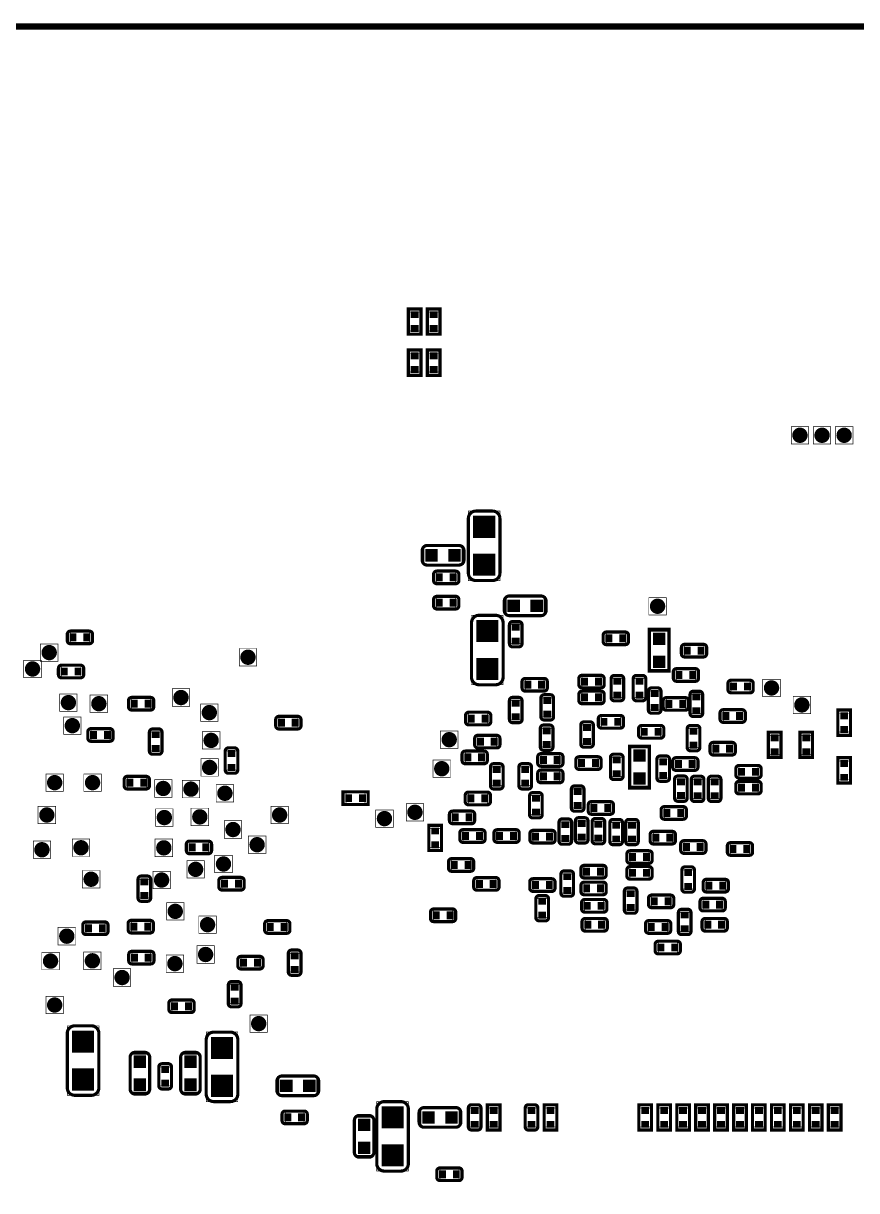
# Model space of a CAD drawing. Extents: x 57 to 160, y 60 to 134.
# Drawn here: x 81.93 to 115.44, y 87.48 to 134.42 of the extents above; entities that cross this region are included whole.
import ezdxf

# ---------------------------------------------------------------- set-up
doc = ezdxf.new("R2010")
doc.units = 0
for name, color, linetype in [('BOARD_OUTLINE_00', 255, 'CONTINUOUS'), ('DRIL_PLTE_THRU_01', 3, 'CONTINUOUS'), ('DRIL_PLTE_THRU_02', 253, 'CONTINUOUS'), ('DRIL_PLTE_THRU_03', 4, 'CONTINUOUS'), ('DRIL_PLTE_THRU_04', 253, 'CONTINUOUS'), ('DRIL_PLTE_THRU_05', 210, 'CONTINUOUS'), ('DRIL_PLTE_THRU_06', 253, 'CONTINUOUS'), ('DRIL_PLTE_THRU_07', 57, 'CONTINUOUS'), ('DRIL_PLTE_THRU_08', 231, 'CONTINUOUS'), ('DRIL_PLTE_THRU_09', 253, 'CONTINUOUS'), ('DRIL_PLTE_THRU_10', 112, 'CONTINUOUS'), ('DRIL_PLTE_THRU_11', 216, 'CONTINUOUS'), ('DRIL_PLTE_THRU_12', 5, 'CONTINUOUS'), ('PADS_BOT', 5, 'CONTINUOUS'), ('PADS_INNER', 3, 'CONTINUOUS'), ('PADS_TOP', 3, 'CONTINUOUS'), ('PART_BOT_2DLINE_01', 56, 'CONTINUOUS'), ('PART_BOT_2DLINE_116', 56, 'CONTINUOUS'), ('PART_BOT_2DLINE_117', 56, 'CONTINUOUS'), ('PART_BOT_2DLINE_118', 56, 'CONTINUOUS'), ('PART_BOT_2DLINE_119', 56, 'CONTINUOUS')]:
    doc.layers.add(name, color=color, linetype=linetype)

# ---------------------------------------------------------------- blocks, each defined once
blk = doc.blocks.new('BOARD_62')
at = {"layer": 'BOARD_OUTLINE_00', "const_width": 0.254}
blk.add_lwpolyline([(-3, 71.247506, -0.396432827), (0, 74.247506), (94.190152, 74.247506, -0.365948033), (97.190152, 71.247506), (97.190152, 3, -0.372393427), (94.190152, 0), (0, 0, -0.406057892), (-3, 3)], format="xyb", close=True, dxfattribs=at)
blk = doc.blocks.new('SMOOTH_0$127')
at = {"const_width": 0.0635}
blk.add_lwpolyline([(-0.03175, 0, 1), (0.03175, 0, 1)], format="xyb", close=True, dxfattribs=at)
blk = doc.blocks.new('SMOOTH_0$0254')
at = {"const_width": 0.0127}
blk.add_lwpolyline([(-0.00635, 0, 1), (0.00635, 0, 1)], format="xyb", close=True, dxfattribs=at)
blk = doc.blocks.new('PART_BODY_BOT_2')
at = {"layer": 'PART_BOT_2DLINE_01', "const_width": 0.127}
blk.add_lwpolyline([(-0.508, -0.127, 0.414214), (-0.381, -0.254), (0.381, -0.254, 0.414214), (0.508, -0.127), (0.508, 0.127, 0.414214), (0.381, 0.254), (-0.381, 0.254, 0.414214), (-0.508, 0.127)], format="xyb", close=True, dxfattribs=at)
at = {"layer": 'PART_BOT_2DLINE_116', "const_width": 0.0254}
blk.add_lwpolyline([(-0.381, 0.254), (-0.381, -0.254), (0.381, -0.254), (0.381, 0.254)], close=True, dxfattribs=at)
at = {"layer": 'PART_BOT_2DLINE_117', "const_width": 0.0254}
blk.add_lwpolyline([(-0.381, 0.254), (-0.381, -0.254), (0.381, -0.254), (0.381, 0.254)], close=True, dxfattribs=at)
at = {"layer": 'PART_BOT_2DLINE_01'}
for p in [(-0.508, -0.127), (-0.381, -0.254)]:
    blk.add_blockref('SMOOTH_0$127', p, dxfattribs=at)
at = {"layer": 'PART_BOT_2DLINE_116'}
for p in [(-0.381, 0.254), (0.381, 0.254), (-0.381, -0.254), (0.381, -0.254)]:
    blk.add_blockref('SMOOTH_0$0254', p, dxfattribs=at)
at = {"layer": 'PART_BOT_2DLINE_117'}
for p in [(-0.381, 0.254), (0.381, 0.254), (-0.381, -0.254), (0.381, -0.254)]:
    blk.add_blockref('SMOOTH_0$0254', p, dxfattribs=at)
blk = doc.blocks.new('DRIL_HOLE_0')
blk.add_lwpolyline([(0, 0, 1), (0, 0, 1)], format="xyb", close=True)
blk = doc.blocks.new('PAD_0')
blk.add_lwpolyline([(0, 0, 1), (0, 0, 1)], format="xyb", close=True)
blk = doc.blocks.new('PAD_1')
at = {"const_width": 0.2794}
blk.add_lwpolyline([(-0.15875, 0), (0.15875, 0)], dxfattribs=at)
blk = doc.blocks.new('STK_BOT_90')
at = {"layer": 'DRIL_PLTE_THRU_01'}
blk.add_blockref('DRIL_HOLE_0', (0, 0), dxfattribs=at)
at = {"layer": 'DRIL_PLTE_THRU_02'}
blk.add_blockref('DRIL_HOLE_0', (0, 0), dxfattribs=at)
at = {"layer": 'DRIL_PLTE_THRU_03'}
blk.add_blockref('DRIL_HOLE_0', (0, 0), dxfattribs=at)
at = {"layer": 'DRIL_PLTE_THRU_04'}
blk.add_blockref('DRIL_HOLE_0', (0, 0), dxfattribs=at)
at = {"layer": 'DRIL_PLTE_THRU_05'}
blk.add_blockref('DRIL_HOLE_0', (0, 0), dxfattribs=at)
at = {"layer": 'DRIL_PLTE_THRU_06'}
blk.add_blockref('DRIL_HOLE_0', (0, 0), dxfattribs=at)
at = {"layer": 'DRIL_PLTE_THRU_07'}
blk.add_blockref('DRIL_HOLE_0', (0, 0), dxfattribs=at)
at = {"layer": 'DRIL_PLTE_THRU_08'}
blk.add_blockref('DRIL_HOLE_0', (0, 0), dxfattribs=at)
at = {"layer": 'DRIL_PLTE_THRU_09'}
blk.add_blockref('DRIL_HOLE_0', (0, 0), dxfattribs=at)
at = {"layer": 'DRIL_PLTE_THRU_10'}
blk.add_blockref('DRIL_HOLE_0', (0, 0), dxfattribs=at)
at = {"layer": 'DRIL_PLTE_THRU_11'}
blk.add_blockref('DRIL_HOLE_0', (0, 0), dxfattribs=at)
at = {"layer": 'DRIL_PLTE_THRU_12'}
blk.add_blockref('DRIL_HOLE_0', (0, 0), dxfattribs=at)
at = {"layer": 'PADS_BOT', "rotation": 90}
blk.add_blockref('PAD_1', (0, 0), dxfattribs=at)
at = {"layer": 'PADS_INNER'}
blk.add_blockref('PAD_0', (0, 0), dxfattribs=at)
at = {"layer": 'PADS_TOP'}
blk.add_blockref('PAD_0', (0, 0), dxfattribs=at)
blk = doc.blocks.new('SYM_BOT_5')
for name, p in [('PART_BODY_BOT_2', (0, 0)), ('STK_BOT_90', (-0.279, 0)), ('STK_BOT_90', (0.279, 0))]:
    blk.add_blockref(name, p)
blk = doc.blocks.new('PART_BOT_15')
blk.add_blockref('SYM_BOT_5', (0, 0))
blk = doc.blocks.new('PART_BOT_16')
blk.add_blockref('SYM_BOT_5', (0, 0))
blk = doc.blocks.new('PART_BOT_17')
blk.add_blockref('SYM_BOT_5', (0, 0))
blk = doc.blocks.new('PART_BOT_18')
blk.add_blockref('SYM_BOT_5', (0, 0))
blk = doc.blocks.new('PART_BOT_19')
blk.add_blockref('SYM_BOT_5', (0, 0))
blk = doc.blocks.new('PART_BOT_20')
blk.add_blockref('SYM_BOT_5', (0, 0))
blk = doc.blocks.new('PART_BOT_21')
blk.add_blockref('SYM_BOT_5', (0, 0))
blk = doc.blocks.new('PART_BOT_22')
blk.add_blockref('SYM_BOT_5', (0, 0))
blk = doc.blocks.new('PART_BODY_BOT_6')
at = {"layer": 'PART_BOT_2DLINE_01', "const_width": 0.127}
blk.add_lwpolyline([(1.397, 0.335, 0.414214), (1.097, 0.635), (-1.097, 0.635, 0.414214), (-1.397, 0.335), (-1.397, -0.335, 0.414214), (-1.097, -0.635), (1.097, -0.635, 0.414214), (1.397, -0.335)], format="xyb", close=True, dxfattribs=at)
at = {"layer": 'PART_BOT_2DLINE_118', "const_width": 0.0254}
blk.add_lwpolyline([(1.397, -0.635), (-1.397, -0.635), (-1.397, 0.635), (1.397, 0.635)], close=True, dxfattribs=at)
at = {"layer": 'PART_BOT_2DLINE_119', "const_width": 0.0254}
blk.add_lwpolyline([(1.397, -0.635), (-1.397, -0.635), (-1.397, 0.635), (1.397, 0.635)], close=True, dxfattribs=at)
at = {"layer": 'PART_BOT_2DLINE_01'}
for p in [(1.097, 0.635), (1.397, 0.335)]:
    blk.add_blockref('SMOOTH_0$127', p, dxfattribs=at)
at = {"layer": 'PART_BOT_2DLINE_118'}
for p in [(-1.397, 0.635), (1.397, 0.635), (-1.397, -0.635), (1.397, -0.635)]:
    blk.add_blockref('SMOOTH_0$0254', p, dxfattribs=at)
at = {"layer": 'PART_BOT_2DLINE_119'}
for p in [(-1.397, 0.635), (1.397, 0.635), (-1.397, -0.635), (1.397, -0.635)]:
    blk.add_blockref('SMOOTH_0$0254', p, dxfattribs=at)
blk = doc.blocks.new('PAD_2')
at = {"const_width": 0.889}
blk.add_lwpolyline([(-0.4445, 0), (0.4445, 0)], dxfattribs=at)
blk = doc.blocks.new('STK_BOT_94')
at = {"layer": 'DRIL_PLTE_THRU_01'}
blk.add_blockref('DRIL_HOLE_0', (0, 0), dxfattribs=at)
at = {"layer": 'DRIL_PLTE_THRU_02'}
blk.add_blockref('DRIL_HOLE_0', (0, 0), dxfattribs=at)
at = {"layer": 'DRIL_PLTE_THRU_03'}
blk.add_blockref('DRIL_HOLE_0', (0, 0), dxfattribs=at)
at = {"layer": 'DRIL_PLTE_THRU_04'}
blk.add_blockref('DRIL_HOLE_0', (0, 0), dxfattribs=at)
at = {"layer": 'DRIL_PLTE_THRU_05'}
blk.add_blockref('DRIL_HOLE_0', (0, 0), dxfattribs=at)
at = {"layer": 'DRIL_PLTE_THRU_06'}
blk.add_blockref('DRIL_HOLE_0', (0, 0), dxfattribs=at)
at = {"layer": 'DRIL_PLTE_THRU_07'}
blk.add_blockref('DRIL_HOLE_0', (0, 0), dxfattribs=at)
at = {"layer": 'DRIL_PLTE_THRU_08'}
blk.add_blockref('DRIL_HOLE_0', (0, 0), dxfattribs=at)
at = {"layer": 'DRIL_PLTE_THRU_09'}
blk.add_blockref('DRIL_HOLE_0', (0, 0), dxfattribs=at)
at = {"layer": 'DRIL_PLTE_THRU_10'}
blk.add_blockref('DRIL_HOLE_0', (0, 0), dxfattribs=at)
at = {"layer": 'DRIL_PLTE_THRU_11'}
blk.add_blockref('DRIL_HOLE_0', (0, 0), dxfattribs=at)
at = {"layer": 'DRIL_PLTE_THRU_12'}
blk.add_blockref('DRIL_HOLE_0', (0, 0), dxfattribs=at)
at = {"layer": 'PADS_BOT', "rotation": 90}
blk.add_blockref('PAD_2', (0, 0), dxfattribs=at)
at = {"layer": 'PADS_INNER'}
blk.add_blockref('PAD_0', (0, 0), dxfattribs=at)
at = {"layer": 'PADS_TOP'}
blk.add_blockref('PAD_0', (0, 0), dxfattribs=at)
blk = doc.blocks.new('SYM_BOT_9')
for name, p in [('PART_BODY_BOT_6', (0, 0)), ('STK_BOT_94', (-0.762, 0)), ('STK_BOT_94', (0.762, 0))]:
    blk.add_blockref(name, p)
blk = doc.blocks.new('PART_BOT_24')
blk.add_blockref('SYM_BOT_9', (0, 0))
blk = doc.blocks.new('PART_BODY_BOT_4')
at = {"layer": 'PART_BOT_2DLINE_01', "const_width": 0.127}
blk.add_lwpolyline([(-0.839, -0.195, 0.414214), (-0.639, -0.394), (0.639, -0.394, 0.414214), (0.839, -0.195), (0.839, 0.195, 0.414214), (0.639, 0.394), (-0.639, 0.394, 0.414214), (-0.839, 0.195)], format="xyb", close=True, dxfattribs=at)
at = {"layer": 'PART_BOT_2DLINE_116', "const_width": 0.0254}
blk.add_lwpolyline([(0.762, 0.381), (-0.762, 0.381), (-0.762, -0.381), (0.762, -0.381)], close=True, dxfattribs=at)
at = {"layer": 'PART_BOT_2DLINE_117', "const_width": 0.0254}
blk.add_lwpolyline([(0.762, 0.381), (-0.762, 0.381), (-0.762, -0.381), (0.762, -0.381)], close=True, dxfattribs=at)
at = {"layer": 'PART_BOT_2DLINE_01'}
for p in [(-0.839, -0.195), (-0.639, -0.394)]:
    blk.add_blockref('SMOOTH_0$127', p, dxfattribs=at)
at = {"layer": 'PART_BOT_2DLINE_116'}
for p in [(-0.762, 0.381), (0.762, 0.381), (-0.762, -0.381), (0.762, -0.381)]:
    blk.add_blockref('SMOOTH_0$0254', p, dxfattribs=at)
at = {"layer": 'PART_BOT_2DLINE_117'}
for p in [(-0.762, 0.381), (0.762, 0.381), (-0.762, -0.381), (0.762, -0.381)]:
    blk.add_blockref('SMOOTH_0$0254', p, dxfattribs=at)
blk = doc.blocks.new('PAD_3')
at = {"const_width": 0.5}
blk.add_lwpolyline([(-0.25, 0), (0.25, 0)], dxfattribs=at)
blk = doc.blocks.new('STK_BOT_92')
at = {"layer": 'DRIL_PLTE_THRU_01'}
blk.add_blockref('DRIL_HOLE_0', (0, 0), dxfattribs=at)
at = {"layer": 'DRIL_PLTE_THRU_02'}
blk.add_blockref('DRIL_HOLE_0', (0, 0), dxfattribs=at)
at = {"layer": 'DRIL_PLTE_THRU_03'}
blk.add_blockref('DRIL_HOLE_0', (0, 0), dxfattribs=at)
at = {"layer": 'DRIL_PLTE_THRU_04'}
blk.add_blockref('DRIL_HOLE_0', (0, 0), dxfattribs=at)
at = {"layer": 'DRIL_PLTE_THRU_05'}
blk.add_blockref('DRIL_HOLE_0', (0, 0), dxfattribs=at)
at = {"layer": 'DRIL_PLTE_THRU_06'}
blk.add_blockref('DRIL_HOLE_0', (0, 0), dxfattribs=at)
at = {"layer": 'DRIL_PLTE_THRU_07'}
blk.add_blockref('DRIL_HOLE_0', (0, 0), dxfattribs=at)
at = {"layer": 'DRIL_PLTE_THRU_08'}
blk.add_blockref('DRIL_HOLE_0', (0, 0), dxfattribs=at)
at = {"layer": 'DRIL_PLTE_THRU_09'}
blk.add_blockref('DRIL_HOLE_0', (0, 0), dxfattribs=at)
at = {"layer": 'DRIL_PLTE_THRU_10'}
blk.add_blockref('DRIL_HOLE_0', (0, 0), dxfattribs=at)
at = {"layer": 'DRIL_PLTE_THRU_11'}
blk.add_blockref('DRIL_HOLE_0', (0, 0), dxfattribs=at)
at = {"layer": 'DRIL_PLTE_THRU_12'}
blk.add_blockref('DRIL_HOLE_0', (0, 0), dxfattribs=at)
at = {"layer": 'PADS_BOT', "rotation": 90}
blk.add_blockref('PAD_3', (0, 0), dxfattribs=at)
at = {"layer": 'PADS_INNER'}
blk.add_blockref('PAD_0', (0, 0), dxfattribs=at)
at = {"layer": 'PADS_TOP'}
blk.add_blockref('PAD_0', (0, 0), dxfattribs=at)
blk = doc.blocks.new('SYM_BOT_7')
for name, p in [('STK_BOT_92', (-0.463, 0)), ('STK_BOT_92', (0.463, 0)), ('PART_BODY_BOT_4', (0, 0))]:
    blk.add_blockref(name, p)
blk = doc.blocks.new('PART_BOT_25')
blk.add_blockref('SYM_BOT_7', (0, 0))
blk = doc.blocks.new('PART_BOT_26')
blk.add_blockref('SYM_BOT_7', (0, 0))
blk = doc.blocks.new('PART_BOT_27')
blk.add_blockref('SYM_BOT_5', (0, 0))
blk = doc.blocks.new('PART_BOT_28')
blk.add_blockref('SYM_BOT_5', (0, 0))
blk = doc.blocks.new('PART_BOT_29')
blk.add_blockref('SYM_BOT_5', (0, 0))
blk = doc.blocks.new('PART_BOT_30')
blk.add_blockref('SYM_BOT_5', (0, 0))
blk = doc.blocks.new('PART_BOT_31')
blk.add_blockref('SYM_BOT_5', (0, 0))
blk = doc.blocks.new('PART_BOT_32')
blk.add_blockref('SYM_BOT_5', (0, 0))
blk = doc.blocks.new('PART_BOT_33')
blk.add_blockref('SYM_BOT_5', (0, 0))
blk = doc.blocks.new('PART_BOT_35')
blk.add_blockref('SYM_BOT_5', (0, 0))
blk = doc.blocks.new('PART_BOT_36')
blk.add_blockref('SYM_BOT_5', (0, 0))
blk = doc.blocks.new('PART_BOT_37')
blk.add_blockref('SYM_BOT_5', (0, 0))
blk = doc.blocks.new('PART_BOT_38')
blk.add_blockref('SYM_BOT_5', (0, 0))
blk = doc.blocks.new('PART_BOT_40')
blk.add_blockref('SYM_BOT_7', (0, 0))
blk = doc.blocks.new('PART_BOT_41')
blk.add_blockref('SYM_BOT_5', (0, 0))
blk = doc.blocks.new('PART_BOT_42')
blk.add_blockref('SYM_BOT_5', (0, 0))
blk = doc.blocks.new('PART_BOT_43')
blk.add_blockref('SYM_BOT_5', (0, 0))
blk = doc.blocks.new('PART_BOT_44')
blk.add_blockref('SYM_BOT_5', (0, 0))
blk = doc.blocks.new('PART_BOT_46')
blk.add_blockref('SYM_BOT_5', (0, 0))
blk = doc.blocks.new('PART_BOT_47')
blk.add_blockref('SYM_BOT_5', (0, 0))
blk = doc.blocks.new('PART_BOT_52')
blk.add_blockref('SYM_BOT_5', (0, 0))
blk = doc.blocks.new('PART_BOT_53')
blk.add_blockref('SYM_BOT_5', (0, 0))
blk = doc.blocks.new('PART_BOT_54')
blk.add_blockref('SYM_BOT_5', (0, 0))
blk = doc.blocks.new('PART_BOT_55')
blk.add_blockref('SYM_BOT_5', (0, 0))
blk = doc.blocks.new('PART_BOT_57')
blk.add_blockref('SYM_BOT_5', (0, 0))
blk = doc.blocks.new('PART_BOT_58')
blk.add_blockref('SYM_BOT_5', (0, 0))
blk = doc.blocks.new('PART_BOT_59')
blk.add_blockref('SYM_BOT_5', (0, 0))
blk = doc.blocks.new('PART_BOT_60')
blk.add_blockref('SYM_BOT_5', (0, 0))
blk = doc.blocks.new('PART_BOT_61')
blk.add_blockref('SYM_BOT_5', (0, 0))
blk = doc.blocks.new('PART_BOT_62')
blk.add_blockref('SYM_BOT_5', (0, 0))
blk = doc.blocks.new('PART_BOT_63')
blk.add_blockref('SYM_BOT_9', (0, 0))
blk = doc.blocks.new('PART_BOT_64')
blk.add_blockref('SYM_BOT_9', (0, 0))
blk = doc.blocks.new('PART_BOT_65')
blk.add_blockref('SYM_BOT_7', (0, 0))
blk = doc.blocks.new('PART_BOT_66')
blk.add_blockref('SYM_BOT_7', (0, 0))
blk = doc.blocks.new('PART_BOT_68')
blk.add_blockref('SYM_BOT_5', (0, 0))
blk = doc.blocks.new('PART_BOT_69')
blk.add_blockref('SYM_BOT_5', (0, 0))
blk = doc.blocks.new('PART_BOT_70')
blk.add_blockref('SYM_BOT_5', (0, 0))
blk = doc.blocks.new('PART_BOT_71')
blk.add_blockref('SYM_BOT_5', (0, 0))
blk = doc.blocks.new('PART_BOT_72')
blk.add_blockref('SYM_BOT_5', (0, 0))
blk = doc.blocks.new('PART_BOT_73')
blk.add_blockref('SYM_BOT_5', (0, 0))
blk = doc.blocks.new('PART_BOT_74')
blk.add_blockref('SYM_BOT_5', (0, 0))
blk = doc.blocks.new('PART_BOT_75')
blk.add_blockref('SYM_BOT_5', (0, 0))
blk = doc.blocks.new('PART_BOT_76')
blk.add_blockref('SYM_BOT_5', (0, 0))
blk = doc.blocks.new('PART_BOT_77')
blk.add_blockref('SYM_BOT_5', (0, 0))
blk = doc.blocks.new('PART_BOT_79')
blk.add_blockref('SYM_BOT_5', (0, 0))
blk = doc.blocks.new('PART_BOT_80')
blk.add_blockref('SYM_BOT_5', (0, 0))
blk = doc.blocks.new('PART_BOT_81')
blk.add_blockref('SYM_BOT_5', (0, 0))
blk = doc.blocks.new('PART_BOT_82')
blk.add_blockref('SYM_BOT_5', (0, 0))
blk = doc.blocks.new('PART_BOT_83')
blk.add_blockref('SYM_BOT_5', (0, 0))
blk = doc.blocks.new('PART_BOT_84')
blk.add_blockref('SYM_BOT_5', (0, 0))
blk = doc.blocks.new('PART_BOT_85')
blk.add_blockref('SYM_BOT_5', (0, 0))
blk = doc.blocks.new('PART_BOT_87')
blk.add_blockref('SYM_BOT_5', (0, 0))
blk = doc.blocks.new('PART_BOT_88')
blk.add_blockref('SYM_BOT_5', (0, 0))
blk = doc.blocks.new('PART_BOT_90')
blk.add_blockref('SYM_BOT_5', (0, 0))
blk = doc.blocks.new('PART_BOT_91')
blk.add_blockref('SYM_BOT_5', (0, 0))
blk = doc.blocks.new('PART_BOT_92')
blk.add_blockref('SYM_BOT_5', (0, 0))
blk = doc.blocks.new('PART_BOT_93')
blk.add_blockref('SYM_BOT_5', (0, 0))
blk = doc.blocks.new('PART_BOT_94')
blk.add_blockref('SYM_BOT_5', (0, 0))
blk = doc.blocks.new('PART_BOT_98')
blk.add_blockref('SYM_BOT_5', (0, 0))
blk = doc.blocks.new('PART_BOT_99')
blk.add_blockref('SYM_BOT_5', (0, 0))
blk = doc.blocks.new('PART_BOT_101')
blk.add_blockref('SYM_BOT_5', (0, 0))
blk = doc.blocks.new('PART_BOT_102')
blk.add_blockref('SYM_BOT_5', (0, 0))
blk = doc.blocks.new('PART_BOT_104')
blk.add_blockref('SYM_BOT_5', (0, 0))
blk = doc.blocks.new('PART_BOT_105')
blk.add_blockref('SYM_BOT_5', (0, 0))
blk = doc.blocks.new('PART_BOT_106')
blk.add_blockref('SYM_BOT_5', (0, 0))
blk = doc.blocks.new('PART_BOT_107')
blk.add_blockref('SYM_BOT_5', (0, 0))
blk = doc.blocks.new('PART_BOT_115')
blk.add_blockref('SYM_BOT_5', (0, 0))
blk = doc.blocks.new('PART_BOT_116')
blk.add_blockref('SYM_BOT_5', (0, 0))
blk = doc.blocks.new('PART_BOT_117')
blk.add_blockref('SYM_BOT_5', (0, 0))
blk = doc.blocks.new('PART_BOT_118')
blk.add_blockref('SYM_BOT_5', (0, 0))
blk = doc.blocks.new('PART_BOT_120')
blk.add_blockref('SYM_BOT_5', (0, 0))
blk = doc.blocks.new('PART_BOT_121')
blk.add_blockref('SYM_BOT_5', (0, 0))
blk = doc.blocks.new('PART_BOT_122')
blk.add_blockref('SYM_BOT_5', (0, 0))
blk = doc.blocks.new('PART_BOT_124')
blk.add_blockref('SYM_BOT_5', (0, 0))
blk = doc.blocks.new('PART_BOT_125')
blk.add_blockref('SYM_BOT_5', (0, 0))
blk = doc.blocks.new('PART_BOT_126')
blk.add_blockref('SYM_BOT_5', (0, 0))
blk = doc.blocks.new('PART_BOT_128')
blk.add_blockref('SYM_BOT_5', (0, 0))
blk = doc.blocks.new('PART_BOT_129')
blk.add_blockref('SYM_BOT_5', (0, 0))
blk = doc.blocks.new('PART_BOT_130')
blk.add_blockref('SYM_BOT_5', (0, 0))
blk = doc.blocks.new('PART_BOT_131')
blk.add_blockref('SYM_BOT_5', (0, 0))
blk = doc.blocks.new('PART_BOT_133')
blk.add_blockref('SYM_BOT_5', (0, 0))
blk = doc.blocks.new('PART_BOT_134')
blk.add_blockref('SYM_BOT_5', (0, 0))
blk = doc.blocks.new('PART_BOT_221')
blk.add_blockref('SYM_BOT_9', (0, 0))
blk = doc.blocks.new('PART_BOT_222')
blk.add_blockref('SYM_BOT_5', (0, 0))
blk = doc.blocks.new('PART_BOT_224')
blk.add_blockref('SYM_BOT_5', (0, 0))
blk = doc.blocks.new('PART_BOT_225')
blk.add_blockref('SYM_BOT_5', (0, 0))
blk = doc.blocks.new('PART_BOT_226')
blk.add_blockref('SYM_BOT_5', (0, 0))
blk = doc.blocks.new('PART_BOT_227')
blk.add_blockref('SYM_BOT_5', (0, 0))
blk = doc.blocks.new('PART_BOT_229')
blk.add_blockref('SYM_BOT_5', (0, 0))
blk = doc.blocks.new('PART_BOT_230')
blk.add_blockref('SYM_BOT_5', (0, 0))
blk = doc.blocks.new('PART_BOT_231')
blk.add_blockref('SYM_BOT_5', (0, 0))
blk = doc.blocks.new('PART_BOT_232')
blk.add_blockref('SYM_BOT_5', (0, 0))
blk = doc.blocks.new('PART_BOT_233')
blk.add_blockref('SYM_BOT_7', (0, 0))
blk = doc.blocks.new('PART_BOT_238')
blk.add_blockref('SYM_BOT_5', (0, 0))
blk = doc.blocks.new('PART_BOT_239')
blk.add_blockref('SYM_BOT_5', (0, 0))
blk = doc.blocks.new('PART_BOT_240')
blk.add_blockref('SYM_BOT_5', (0, 0))
blk = doc.blocks.new('PART_BOT_241')
blk.add_blockref('SYM_BOT_5', (0, 0))
blk = doc.blocks.new('PART_BOT_243')
blk.add_blockref('SYM_BOT_9', (0, 0))
blk = doc.blocks.new('PART_BOT_244')
blk.add_blockref('SYM_BOT_5', (0, 0))
blk = doc.blocks.new('PART_BOT_246')
blk.add_blockref('SYM_BOT_5', (0, 0))
blk = doc.blocks.new('PART_BOT_247')
blk.add_blockref('SYM_BOT_5', (0, 0))
blk = doc.blocks.new('PART_BOT_250')
blk.add_blockref('SYM_BOT_5', (0, 0))
blk = doc.blocks.new('PART_BOT_252')
blk.add_blockref('SYM_BOT_5', (0, 0))
blk = doc.blocks.new('PART_BOT_254')
blk.add_blockref('SYM_BOT_5', (0, 0))
blk = doc.blocks.new('PART_BOT_255')
blk.add_blockref('SYM_BOT_7', (0, 0))
blk = doc.blocks.new('PART_BODY_BOT_14')
at = {"layer": 'PART_BOT_2DLINE_01', "const_width": 0.127}
blk.add_lwpolyline([(-0.838962, -0.394462), (-0.838962, 0.394462), (0.838962, 0.394462), (0.838962, -0.394462)], close=True, dxfattribs=at)
at = {"layer": 'PART_BOT_2DLINE_116', "const_width": 0.0254}
blk.add_lwpolyline([(-0.762, -0.381), (0.762, -0.381), (0.762, 0.381), (-0.762, 0.381)], close=True, dxfattribs=at)
at = {"layer": 'PART_BOT_2DLINE_117', "const_width": 0.0254}
blk.add_lwpolyline([(-0.762, -0.381), (0.762, -0.381), (0.762, 0.381), (-0.762, 0.381)], close=True, dxfattribs=at)
at = {"layer": 'PART_BOT_2DLINE_01'}
for p in [(-0.838962, 0.394462), (0.838962, 0.394462), (-0.838962, -0.394462), (0.838962, -0.394462)]:
    blk.add_blockref('SMOOTH_0$127', p, dxfattribs=at)
at = {"layer": 'PART_BOT_2DLINE_116'}
for p in [(-0.762, 0.381), (0.762, 0.381), (-0.762, -0.381), (0.762, -0.381)]:
    blk.add_blockref('SMOOTH_0$0254', p, dxfattribs=at)
at = {"layer": 'PART_BOT_2DLINE_117'}
for p in [(-0.762, 0.381), (0.762, 0.381), (-0.762, -0.381), (0.762, -0.381)]:
    blk.add_blockref('SMOOTH_0$0254', p, dxfattribs=at)
blk = doc.blocks.new('PAD_6')
at = {"const_width": 0.5}
blk.add_lwpolyline([(-0.25, 0), (0.25, 0)], dxfattribs=at)
blk = doc.blocks.new('STK_BOT_106')
at = {"layer": 'DRIL_PLTE_THRU_01'}
blk.add_blockref('DRIL_HOLE_0', (0, 0), dxfattribs=at)
at = {"layer": 'DRIL_PLTE_THRU_02'}
blk.add_blockref('DRIL_HOLE_0', (0, 0), dxfattribs=at)
at = {"layer": 'DRIL_PLTE_THRU_03'}
blk.add_blockref('DRIL_HOLE_0', (0, 0), dxfattribs=at)
at = {"layer": 'DRIL_PLTE_THRU_04'}
blk.add_blockref('DRIL_HOLE_0', (0, 0), dxfattribs=at)
at = {"layer": 'DRIL_PLTE_THRU_05'}
blk.add_blockref('DRIL_HOLE_0', (0, 0), dxfattribs=at)
at = {"layer": 'DRIL_PLTE_THRU_06'}
blk.add_blockref('DRIL_HOLE_0', (0, 0), dxfattribs=at)
at = {"layer": 'DRIL_PLTE_THRU_07'}
blk.add_blockref('DRIL_HOLE_0', (0, 0), dxfattribs=at)
at = {"layer": 'DRIL_PLTE_THRU_08'}
blk.add_blockref('DRIL_HOLE_0', (0, 0), dxfattribs=at)
at = {"layer": 'DRIL_PLTE_THRU_09'}
blk.add_blockref('DRIL_HOLE_0', (0, 0), dxfattribs=at)
at = {"layer": 'DRIL_PLTE_THRU_10'}
blk.add_blockref('DRIL_HOLE_0', (0, 0), dxfattribs=at)
at = {"layer": 'DRIL_PLTE_THRU_11'}
blk.add_blockref('DRIL_HOLE_0', (0, 0), dxfattribs=at)
at = {"layer": 'DRIL_PLTE_THRU_12'}
blk.add_blockref('DRIL_HOLE_0', (0, 0), dxfattribs=at)
at = {"layer": 'PADS_BOT'}
blk.add_blockref('PAD_6', (0, 0), dxfattribs=at)
at = {"layer": 'PADS_INNER'}
blk.add_blockref('PAD_0', (0, 0), dxfattribs=at)
at = {"layer": 'PADS_TOP'}
blk.add_blockref('PAD_0', (0, 0), dxfattribs=at)
blk = doc.blocks.new('SYM_BOT_17')
for name, p in [('STK_BOT_106', (-0.463, 0)), ('PART_BODY_BOT_14', (0, 0)), ('STK_BOT_106', (0.463, 0))]:
    blk.add_blockref(name, p)
blk = doc.blocks.new('PART_BOT_318')
blk.add_blockref('SYM_BOT_17', (0, 0))
blk = doc.blocks.new('PART_BOT_319')
blk.add_blockref('SYM_BOT_17', (0, 0))
blk = doc.blocks.new('PART_BODY_BOT_36')
at = {"layer": 'PART_BOT_2DLINE_01', "const_width": 0.127}
blk.add_lwpolyline([(-0.508, 0.254), (0.508, 0.254), (0.508, -0.254), (-0.508, -0.254)], close=True, dxfattribs=at)
at = {"layer": 'PART_BOT_2DLINE_118', "const_width": 0.0254}
blk.add_lwpolyline([(-0.381, 0.254), (0.381, 0.254), (0.381, -0.254), (-0.381, -0.254)], close=True, dxfattribs=at)
at = {"layer": 'PART_BOT_2DLINE_119', "const_width": 0.0254}
blk.add_lwpolyline([(-0.381, 0.254), (0.381, 0.254), (0.381, -0.254), (-0.381, -0.254)], close=True, dxfattribs=at)
at = {"layer": 'PART_BOT_2DLINE_01'}
for p in [(-0.508, 0.254), (0.508, 0.254), (-0.508, -0.254), (0.508, -0.254)]:
    blk.add_blockref('SMOOTH_0$127', p, dxfattribs=at)
at = {"layer": 'PART_BOT_2DLINE_118'}
for p in [(-0.381, 0.254), (0.381, 0.254), (-0.381, -0.254), (0.381, -0.254)]:
    blk.add_blockref('SMOOTH_0$0254', p, dxfattribs=at)
at = {"layer": 'PART_BOT_2DLINE_119'}
for p in [(-0.381, 0.254), (0.381, 0.254), (-0.381, -0.254), (0.381, -0.254)]:
    blk.add_blockref('SMOOTH_0$0254', p, dxfattribs=at)
blk = doc.blocks.new('SYM_BOT_39')
for name, p in [('PART_BODY_BOT_36', (0, 0)), ('STK_BOT_90', (-0.2794, 0)), ('STK_BOT_90', (0.2794, 0))]:
    blk.add_blockref(name, p)
blk = doc.blocks.new('PART_BOT_364')
blk.add_blockref('SYM_BOT_39', (0, 0))
blk = doc.blocks.new('PART_BOT_374')
blk.add_blockref('SYM_BOT_39', (0, 0))
blk = doc.blocks.new('PART_BOT_375')
blk.add_blockref('SYM_BOT_39', (0, 0))
blk = doc.blocks.new('PART_BOT_376')
blk.add_blockref('SYM_BOT_39', (0, 0))
blk = doc.blocks.new('PART_BOT_405')
blk.add_blockref('SYM_BOT_39', (0, 0))
blk = doc.blocks.new('PART_BOT_416')
blk.add_blockref('SYM_BOT_39', (0, 0))
blk = doc.blocks.new('PART_BOT_423')
blk.add_blockref('SYM_BOT_39', (0, 0))
blk = doc.blocks.new('PART_BOT_433')
blk.add_blockref('SYM_BOT_39', (0, 0))
blk = doc.blocks.new('PART_BOT_438')
blk.add_blockref('SYM_BOT_39', (0, 0))
blk = doc.blocks.new('PART_BOT_455')
blk.add_blockref('SYM_BOT_39', (0, 0))
blk = doc.blocks.new('PART_BOT_456')
blk.add_blockref('SYM_BOT_39', (0, 0))
blk = doc.blocks.new('PART_BOT_491')
blk.add_blockref('SYM_BOT_39', (0, 0))
blk = doc.blocks.new('PART_BOT_492')
blk.add_blockref('SYM_BOT_39', (0, 0))
blk = doc.blocks.new('PART_BOT_506')
blk.add_blockref('SYM_BOT_39', (0, 0))
blk = doc.blocks.new('PART_BOT_509')
blk.add_blockref('SYM_BOT_39', (0, 0))
blk = doc.blocks.new('PART_BOT_513')
blk.add_blockref('SYM_BOT_39', (0, 0))
blk = doc.blocks.new('PART_BOT_514')
blk.add_blockref('SYM_BOT_39', (0, 0))
blk = doc.blocks.new('PART_BOT_515')
blk.add_blockref('SYM_BOT_39', (0, 0))
blk = doc.blocks.new('PART_BOT_516')
blk.add_blockref('SYM_BOT_39', (0, 0))
blk = doc.blocks.new('PART_BOT_523')
blk.add_blockref('SYM_BOT_39', (0, 0))
blk = doc.blocks.new('PART_BOT_563')
blk.add_blockref('SYM_BOT_39', (0, 0))
blk = doc.blocks.new('PART_BOT_566')
blk.add_blockref('SYM_BOT_39', (0, 0))
blk = doc.blocks.new('PART_BOT_570')
blk.add_blockref('SYM_BOT_39', (0, 0))
blk = doc.blocks.new('PART_BODY_BOT_43')
at = {"layer": 'PART_BOT_2DLINE_116', "const_width": 0.0254}
blk.add_lwpolyline([(0.29, 0, 1), (-0.29, 0, 1)], format="xyb", close=True, dxfattribs=at)
at = {"layer": 'PART_BOT_2DLINE_117', "const_width": 0.0254}
blk.add_lwpolyline([(0.351, -0.351), (0.351, 0.351), (-0.351, 0.351), (-0.351, -0.351)], close=True, dxfattribs=at)
blk.add_lwpolyline([(0.296, 0, 1), (-0.296, 0, 1)], format="xyb", close=True, dxfattribs=at)
at = {"layer": 'PART_BOT_2DLINE_117'}
for p in [(-0.351, 0.351), (0.351, 0.351), (-0.351, -0.351), (0.351, -0.351)]:
    blk.add_blockref('SMOOTH_0$0254', p, dxfattribs=at)
blk = doc.blocks.new('PAD_11')
at = {"const_width": 0.3}
blk.add_lwpolyline([(0, -0.15, 1), (0, 0.15, 1)], format="xyb", close=True, dxfattribs=at)
blk = doc.blocks.new('STK_BOT_163')
at = {"layer": 'DRIL_PLTE_THRU_01'}
blk.add_blockref('DRIL_HOLE_0', (0, 0), dxfattribs=at)
at = {"layer": 'DRIL_PLTE_THRU_02'}
blk.add_blockref('DRIL_HOLE_0', (0, 0), dxfattribs=at)
at = {"layer": 'DRIL_PLTE_THRU_03'}
blk.add_blockref('DRIL_HOLE_0', (0, 0), dxfattribs=at)
at = {"layer": 'DRIL_PLTE_THRU_04'}
blk.add_blockref('DRIL_HOLE_0', (0, 0), dxfattribs=at)
at = {"layer": 'DRIL_PLTE_THRU_05'}
blk.add_blockref('DRIL_HOLE_0', (0, 0), dxfattribs=at)
at = {"layer": 'DRIL_PLTE_THRU_06'}
blk.add_blockref('DRIL_HOLE_0', (0, 0), dxfattribs=at)
at = {"layer": 'DRIL_PLTE_THRU_07'}
blk.add_blockref('DRIL_HOLE_0', (0, 0), dxfattribs=at)
at = {"layer": 'DRIL_PLTE_THRU_08'}
blk.add_blockref('DRIL_HOLE_0', (0, 0), dxfattribs=at)
at = {"layer": 'DRIL_PLTE_THRU_09'}
blk.add_blockref('DRIL_HOLE_0', (0, 0), dxfattribs=at)
at = {"layer": 'DRIL_PLTE_THRU_10'}
blk.add_blockref('DRIL_HOLE_0', (0, 0), dxfattribs=at)
at = {"layer": 'DRIL_PLTE_THRU_11'}
blk.add_blockref('DRIL_HOLE_0', (0, 0), dxfattribs=at)
at = {"layer": 'DRIL_PLTE_THRU_12'}
blk.add_blockref('DRIL_HOLE_0', (0, 0), dxfattribs=at)
at = {"layer": 'PADS_BOT'}
blk.add_blockref('PAD_11', (0, 0), dxfattribs=at)
at = {"layer": 'PADS_INNER'}
blk.add_blockref('PAD_0', (0, 0), dxfattribs=at)
at = {"layer": 'PADS_TOP'}
blk.add_blockref('PAD_0', (0, 0), dxfattribs=at)
blk = doc.blocks.new('SYM_BOT_46')
for name in ['PART_BODY_BOT_43', 'STK_BOT_163']:
    blk.add_blockref(name, (0, 0))
blk = doc.blocks.new('PART_BOT_572')
blk.add_blockref('SYM_BOT_46', (0, 0))
blk = doc.blocks.new('PART_BOT_573')
blk.add_blockref('SYM_BOT_46', (0, 0))
blk = doc.blocks.new('PART_BOT_577')
blk.add_blockref('SYM_BOT_46', (0, 0))
blk = doc.blocks.new('PART_BOT_578')
blk.add_blockref('SYM_BOT_46', (0, 0))
blk = doc.blocks.new('PART_BOT_579')
blk.add_blockref('SYM_BOT_46', (0, 0))
blk = doc.blocks.new('PART_BOT_588')
blk.add_blockref('SYM_BOT_46', (0, 0))
blk = doc.blocks.new('PART_BOT_589')
blk.add_blockref('SYM_BOT_46', (0, 0))
blk = doc.blocks.new('PART_BOT_590')
blk.add_blockref('SYM_BOT_46', (0, 0))
blk = doc.blocks.new('PART_BOT_591')
blk.add_blockref('SYM_BOT_46', (0, 0))
blk = doc.blocks.new('PART_BOT_592')
blk.add_blockref('SYM_BOT_46', (0, 0))
blk = doc.blocks.new('PART_BOT_593')
blk.add_blockref('SYM_BOT_46', (0, 0))
blk = doc.blocks.new('PART_BOT_594')
blk.add_blockref('SYM_BOT_46', (0, 0))
blk = doc.blocks.new('PART_BOT_595')
blk.add_blockref('SYM_BOT_46', (0, 0))
blk = doc.blocks.new('PART_BOT_596')
blk.add_blockref('SYM_BOT_46', (0, 0))
blk = doc.blocks.new('PART_BOT_597')
blk.add_blockref('SYM_BOT_46', (0, 0))
blk = doc.blocks.new('PART_BOT_598')
blk.add_blockref('SYM_BOT_46', (0, 0))
blk = doc.blocks.new('PART_BOT_599')
blk.add_blockref('SYM_BOT_46', (0, 0))
blk = doc.blocks.new('PART_BOT_600')
blk.add_blockref('SYM_BOT_46', (0, 0))
blk = doc.blocks.new('PART_BOT_601')
blk.add_blockref('SYM_BOT_46', (0, 0))
blk = doc.blocks.new('PART_BOT_602')
blk.add_blockref('SYM_BOT_46', (0, 0))
blk = doc.blocks.new('PART_BOT_603')
blk.add_blockref('SYM_BOT_46', (0, 0))
blk = doc.blocks.new('PART_BOT_604')
blk.add_blockref('SYM_BOT_46', (0, 0))
blk = doc.blocks.new('PART_BOT_605')
blk.add_blockref('SYM_BOT_46', (0, 0))
blk = doc.blocks.new('PART_BOT_606')
blk.add_blockref('SYM_BOT_46', (0, 0))
blk = doc.blocks.new('PART_BOT_607')
blk.add_blockref('SYM_BOT_46', (0, 0))
blk = doc.blocks.new('PART_BOT_608')
blk.add_blockref('SYM_BOT_46', (0, 0))
blk = doc.blocks.new('PART_BOT_609')
blk.add_blockref('SYM_BOT_46', (0, 0))
blk = doc.blocks.new('PART_BOT_610')
blk.add_blockref('SYM_BOT_46', (0, 0))
blk = doc.blocks.new('PART_BOT_611')
blk.add_blockref('SYM_BOT_46', (0, 0))
blk = doc.blocks.new('PART_BOT_616')
blk.add_blockref('SYM_BOT_46', (0, 0))
blk = doc.blocks.new('PART_BOT_627')
blk.add_blockref('SYM_BOT_46', (0, 0))
blk = doc.blocks.new('PART_BOT_638')
blk.add_blockref('SYM_BOT_46', (0, 0))
blk = doc.blocks.new('PART_BOT_649')
blk.add_blockref('SYM_BOT_46', (0, 0))
blk = doc.blocks.new('PART_BOT_651')
blk.add_blockref('SYM_BOT_46', (0, 0))
blk = doc.blocks.new('PART_BOT_652')
blk.add_blockref('SYM_BOT_46', (0, 0))
blk = doc.blocks.new('PART_BOT_653')
blk.add_blockref('SYM_BOT_46', (0, 0))
blk = doc.blocks.new('PART_BOT_654')
blk.add_blockref('SYM_BOT_46', (0, 0))
blk = doc.blocks.new('PART_BOT_655')
blk.add_blockref('SYM_BOT_46', (0, 0))
blk = doc.blocks.new('PART_BOT_657')
blk.add_blockref('SYM_BOT_46', (0, 0))
blk = doc.blocks.new('PART_BOT_659')
blk.add_blockref('SYM_BOT_46', (0, 0))
blk = doc.blocks.new('PART_BOT_660')
blk.add_blockref('SYM_BOT_46', (0, 0))
blk = doc.blocks.new('PART_BOT_661')
blk.add_blockref('SYM_BOT_46', (0, 0))
blk = doc.blocks.new('PART_BOT_662')
blk.add_blockref('SYM_BOT_46', (0, 0))
blk = doc.blocks.new('PART_BOT_663')
blk.add_blockref('SYM_BOT_46', (0, 0))
blk = doc.blocks.new('PART_BOT_670')
blk.add_blockref('SYM_BOT_46', (0, 0))
blk = doc.blocks.new('PART_BOT_671')
blk.add_blockref('SYM_BOT_46', (0, 0))
blk = doc.blocks.new('PART_BOT_672')
blk.add_blockref('SYM_BOT_46', (0, 0))
blk = doc.blocks.new('PART_BOT_673')
blk.add_blockref('SYM_BOT_46', (0, 0))

msp = doc.modelspace()

# ---------------------------------------------------------------- block references
msp.add_blockref('BOARD_62', (62.704, 60.048))
at = {"xscale": -1}
for name, p, rotation in [('PART_BOT_570', (97.663, 122.428), -270), ('PART_BOT_455', (98.425, 122.428), -270), ('PART_BOT_491', (97.663, 120.777), -90), ('PART_BOT_456', (98.425, 120.777), -90), ('PART_BOT_662', (114.935, 117.856), -270), ('PART_BOT_63', (100.457, 113.411), -90), ('PART_BOT_65', (102.108, 110.998), -180), ('PART_BOT_663', (107.431, 110.98), -270), ('PART_BOT_64', (100.584, 109.22), -270), ('PART_BOT_130', (101.727, 109.855), -270), ('PART_BOT_107', (105.753, 109.69), -180), ('PART_BOT_319', (107.495, 109.211), -90), ('PART_BOT_121', (108.898, 109.195), -180), ('PART_BOT_616', (90.96, 108.93), -270), ('PART_BOT_588', (82.296, 108.458), -270), ('PART_BOT_122', (108.572, 108.217), -180), ('PART_BOT_126', (102.489, 107.823), -180), ('PART_BOT_22', (105.816, 107.688), -90), ('PART_BOT_43', (106.705, 107.688), -270), ('PART_BOT_134', (110.769, 107.752), -180), ('PART_BOT_652', (112.014, 107.696), -180), ('PART_BOT_610', (88.266, 107.309), -90), ('PART_BOT_87', (107.315, 107.188), -270), ('PART_BOT_42', (108.991, 107.053), -90), ('PART_BOT_605', (83.738, 107.105), -180), ('PART_BOT_607', (84.963, 107.061), -90), ('PART_BOT_68', (101.727, 106.807), -90), ('PART_BOT_71', (102.995, 106.914), -90), ('PART_BOT_93', (108.166, 107.053), -180), ('PART_BOT_654', (113.235, 107.012), -180), ('PART_BOT_240', (92.583, 106.299), -180), ('PART_BOT_506', (114.935, 106.299), -90), ('PART_BOT_594', (83.896, 106.178), -270), ('PART_BOT_239', (85.026, 105.804), -180), ('PART_BOT_230', (87.249, 105.537), -270), ('PART_BOT_74', (102.97, 105.695), -90), ('PART_BOT_72', (104.596, 105.822), -90), ('PART_BOT_19', (107.175, 105.931), -180), ('PART_BOT_99', (108.877, 105.677), -270), ('PART_BOT_655', (99.052, 105.615), -180), ('PART_BOT_514', (112.141, 105.41), -270), ('PART_BOT_516', (113.411, 105.41), -270), ('PART_BOT_231', (90.297, 104.775), -270), ('PART_BOT_318', (106.705, 104.513), -270), ('PART_BOT_611', (89.416, 104.498), -180), ('PART_BOT_657', (98.753, 104.447), -180), ('PART_BOT_28', (100.965, 104.14), -90), ('PART_BOT_15', (102.108, 104.14), -90), ('PART_BOT_118', (104.653, 104.675), -180), ('PART_BOT_131', (105.791, 104.521), -90), ('PART_BOT_70', (107.658, 104.45), -270), ('PART_BOT_17', (108.547, 104.635), -180), ('PART_BOT_509', (114.935, 104.38), -270), ('PART_BOT_603', (83.185, 103.886), -180), ('PART_BOT_602', (84.709, 103.886), -90), ('PART_BOT_53', (111.087, 104.323), -180), ('PART_BOT_250', (86.487, 103.886), -180), ('PART_BOT_599', (87.553, 103.652), -90), ('PART_BOT_598', (88.666, 103.626), -90), ('PART_BOT_590', (90.032, 103.46), -270), ('PART_BOT_76', (104.218, 103.246), -270), ('PART_BOT_18', (108.369, 103.645), -90), ('PART_BOT_61', (109.041, 103.637), -90), ('PART_BOT_60', (109.726, 103.637), -90), ('PART_BOT_55', (111.087, 103.688), -180), ('PART_BOT_94', (102.538, 102.977), -90), ('PART_BOT_592', (82.871, 102.585), -90), ('PART_BOT_608', (87.596, 102.483), -90), ('PART_BOT_593', (89.023, 102.509), -90), ('PART_BOT_596', (92.232, 102.585), -90), ('PART_BOT_653', (97.674, 102.694), -180), ('PART_BOT_69', (108.082, 102.668), -180), ('PART_BOT_595', (90.358, 102.001), -90), ('PART_BOT_651', (96.449, 102.44), -180), ('PART_BOT_105', (103.721, 101.918), -90), ('PART_BOT_102', (104.381, 101.968), -90), ('PART_BOT_91', (105.053, 101.936), -90), ('PART_BOT_80', (105.767, 101.899), -270), ('PART_BOT_79', (106.402, 101.899), -270), ('PART_BOT_513', (98.489, 101.663), -90), ('PART_BOT_32', (101.359, 101.74), -180), ('PART_BOT_591', (82.674, 101.188), -90), ('PART_BOT_606', (84.246, 101.268), -180), ('PART_BOT_609', (87.575, 101.264), -90), ('PART_BOT_597', (91.328, 101.391), -90), ('PART_BOT_82', (108.87, 101.297), -180), ('PART_BOT_59', (110.744, 101.219), -180), ('PART_BOT_579', (89.975, 100.615), -270), ('PART_BOT_600', (88.853, 100.4), -90), ('PART_BOT_124', (104.857, 100.306), -180), ('PART_BOT_85', (108.661, 99.992), -270), ('PART_BOT_604', (84.652, 100.002), -180), ('PART_BOT_226', (86.792, 99.623), -90), ('PART_BOT_601', (87.486, 99.969), -90), ('PART_BOT_41', (90.297, 99.822), -180), ('PART_BOT_37', (100.546, 99.814), -180), ('PART_BOT_129', (103.798, 99.827), -90), ('PART_BOT_120', (104.859, 99.632), -180), ('PART_BOT_88', (106.348, 99.142), -90), ('PART_BOT_589', (88.035, 98.71), -270), ('PART_BOT_125', (102.792, 98.837), -90), ('PART_BOT_44', (104.884, 98.933), -180), ('PART_BOT_90', (107.574, 99.112), -180), ('PART_BOT_106', (108.522, 98.285), -270), ('PART_BOT_229', (86.647, 98.095), -180), ('PART_BOT_577', (89.334, 98.174), -270), ('PART_BOT_47', (104.902, 98.171), -180), ('PART_BOT_101', (107.455, 98.082), -180), ('PART_BOT_252', (92.837, 96.647), -270), ('PART_BOT_92', (107.84, 97.255), -180), ('PART_BOT_673', (83.02, 96.71), -180), ('PART_BOT_672', (88.021, 96.608), -180), ('PART_BOT_222', (91.059, 96.647), -180), ('PART_BOT_671', (85.897, 96.049), -180), ('PART_BOT_227', (90.424, 95.377), -270), ('PART_BOT_573', (91.391, 94.195), -270), ('PART_BOT_221', (84.328, 92.71), -270), ('PART_BOT_243', (89.916, 92.456), -270), ('PART_BOT_233', (86.614, 92.202), -270), ('PART_BOT_255', (88.646, 92.202), -270), ('PART_BOT_244', (87.63, 92.075), -270), ('PART_BOT_24', (96.774, 89.662), -270), ('PART_BOT_115', (100.076, 90.424), -270), ('PART_BOT_376', (100.838, 90.424), -90), ('PART_BOT_128', (102.362, 90.424), -270), ('PART_BOT_423', (103.124, 90.424), -90), ('PART_BOT_375', (106.934, 90.424), -270), ('PART_BOT_523', (107.696, 90.424), -270), ('PART_BOT_492', (108.458, 90.424), -270), ('PART_BOT_438', (109.22, 90.424), -270), ('PART_BOT_405', (109.982, 90.424), -270), ('PART_BOT_416', (110.744, 90.424), -270), ('PART_BOT_374', (111.506, 90.424), -270), ('PART_BOT_566', (112.268, 90.424), -270), ('PART_BOT_364', (113.03, 90.424), -270), ('PART_BOT_433', (113.792, 90.424), -270), ('PART_BOT_563', (114.554, 90.424), -270), ('PART_BOT_26', (95.631, 89.662), -270)]:
    msp.add_blockref(name, p, dxfattribs=dict(at, rotation=rotation))
for name, p in [('PART_BOT_661', (113.157, 117.856)), ('PART_BOT_659', (114.046, 117.856)), ('PART_BOT_66', (98.806, 113.03)), ('PART_BOT_133', (98.933, 112.141)), ('PART_BOT_117', (98.933, 111.125)), ('PART_BOT_247', (84.201, 109.728)), ('PART_BOT_572', (82.966, 109.116)), ('PART_BOT_254', (83.844, 108.356)), ('PART_BOT_46', (104.775, 107.95)), ('PART_BOT_20', (104.775, 107.315)), ('PART_BOT_224', (86.662, 107.061)), ('PART_BOT_638', (89.405, 106.703)), ('PART_BOT_38', (100.216, 106.464)), ('PART_BOT_21', (105.555, 106.333)), ('PART_BOT_52', (110.452, 106.566)), ('PART_BOT_627', (89.478, 105.586)), ('PART_BOT_29', (100.584, 105.537)), ('PART_BOT_30', (100.076, 104.902)), ('PART_BOT_54', (110.05, 105.252)), ('PART_BOT_73', (103.119, 104.799)), ('PART_BOT_75', (103.119, 104.138)), ('PART_BOT_515', (95.288, 103.264)), ('PART_BOT_16', (100.203, 103.251)), ('PART_BOT_77', (105.151, 102.868)), ('PART_BOT_33', (99.568, 102.489)), ('PART_BOT_35', (99.987, 101.74)), ('PART_BOT_104', (102.806, 101.714)), ('PART_BOT_81', (107.64, 101.675)), ('PART_BOT_232', (88.989, 101.282)), ('PART_BOT_84', (106.705, 100.894)), ('PART_BOT_36', (99.53, 100.576)), ('PART_BOT_83', (106.705, 100.259)), ('PART_BOT_116', (102.799, 99.768)), ('PART_BOT_58', (109.773, 99.744)), ('PART_BOT_57', (109.646, 98.982)), ('PART_BOT_31', (98.806, 98.552)), ('PART_BOT_241', (84.823, 98.031)), ('PART_BOT_238', (92.138, 98.082)), ('PART_BOT_62', (109.728, 98.171)), ('PART_BOT_660', (83.673, 97.712)), ('PART_BOT_578', (89.255, 96.975)), ('PART_BOT_670', (84.702, 96.721)), ('PART_BOT_246', (86.671, 96.85)), ('PART_BOT_649', (83.186, 94.943)), ('PART_BOT_225', (88.287, 94.894)), ('PART_BOT_25', (92.964, 91.694)), ('PART_BOT_27', (92.837, 90.424)), ('PART_BOT_40', (98.679, 90.424)), ('PART_BOT_98', (99.06, 88.138))]:
    msp.add_blockref(name, p, dxfattribs=at)

doc.saveas('drawing.dxf')
